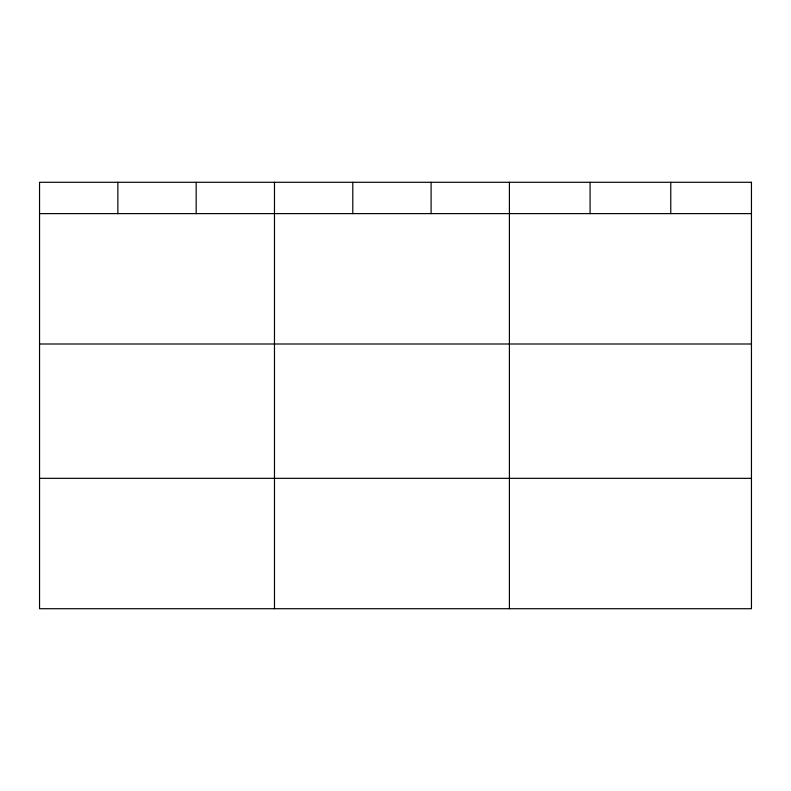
<?xml version="1.0" encoding="UTF-8"?>
<svg xmlns="http://www.w3.org/2000/svg" width="791" height="791" viewBox="0 0 791 791"><rect width="100%" height="100%" fill="white"/><g stroke="black" fill="none" stroke-linecap="round" stroke-linejoin="round"><path stroke-width="1.19" d="M39.55 213.619L751.45 213.619M39.55 343.996L751.45 343.996M39.55 478.337L751.45 478.337M670.768 182.286L670.768 213.619M590.086 182.286L590.086 213.619M509.404 182.286L509.404 608.714M431.095 182.286L431.095 213.619M352.786 182.286L352.786 213.619M274.477 182.286L274.477 608.714M196.168 182.286L196.168 213.619M117.859 182.286L117.859 213.619M751.45 182.286L39.55 182.286L39.55 608.714L751.45 608.714L751.45 182.286"/></g></svg>
